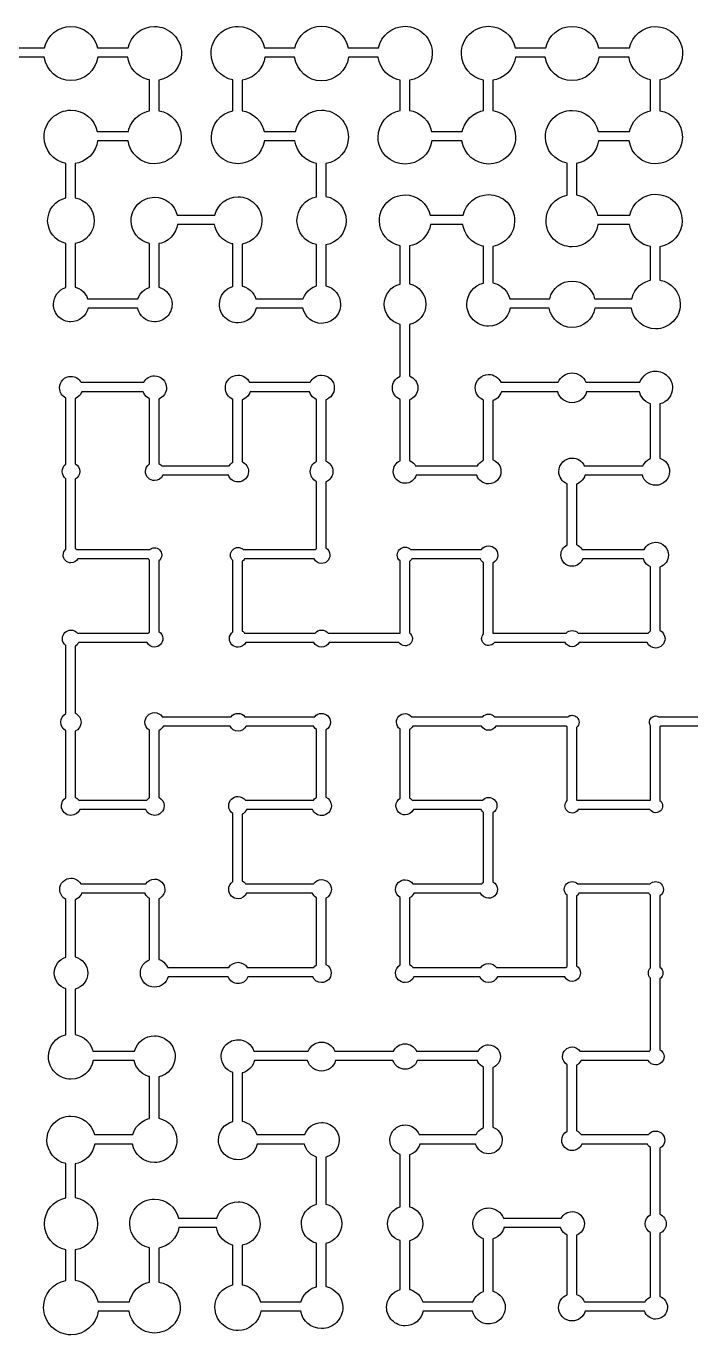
# Model space of a CAD drawing. Extents: x 0.02 to 7.98, y 0.02 to 7.98.
# Drawn here: x 3.996 to 4.991, y 6.02 to 7.977 of the extents above; entities that cross this region are included whole.
import ezdxf

# ---------------------------------------------------------------- set-up
doc = ezdxf.new("R2010")
doc.units = 0
doc.layers.add('PYDXF', color=18, linetype='CONTINUOUS')

msp = doc.modelspace()

# ---------------------------------------------------------------- linework, layer by layer
at = {"layer": 'PYDXF'}
for points in [[(3.9765, 7.9445), (4.0236, 7.9445, -0.355053), (4.0631, 7.9767, -0.355026), (4.1026, 7.9445), (4.1487, 7.9445, -0.354843), (4.1881, 7.9766, -0.414214), (4.2285, 7.9362, -0.368347), (4.1945, 7.8964), (4.1945, 7.8507, -0.367932), (4.2281, 7.8112, -0.414214), (4.1881, 7.7713, -0.372631), (4.1486, 7.8055), (4.1029, 7.8055), (4.1029, 7.8054), (4.1016, 7.7994), (4.0992, 7.7935), (4.0958, 7.7879), (4.0916, 7.7828), (4.0865, 7.7785), (4.0809, 7.7751), (4.0749, 7.7728), (4.0695, 7.7716), (4.0695, 7.7204, -0.36158), (4.098, 7.6862, -0.36158), (4.0695, 7.652), (4.0695, 7.5866), (4.0708, 7.5863), (4.0747, 7.5847), (4.0783, 7.5826), (4.0816, 7.5798), (4.0844, 7.5765), (4.0866, 7.5728), (4.0879, 7.5695), (4.1633, 7.5695), (4.1646, 7.5728), (4.1668, 7.5765), (4.1696, 7.5798), (4.1729, 7.5826), (4.1766, 7.5847), (4.1804, 7.5863), (4.1805, 7.5863), (4.1805, 7.6522, -0.351167), (4.1531, 7.6862, -0.414214), (4.1881, 7.7212, -0.345831), (4.222, 7.6945), (4.2785, 7.6945, -0.347157), (4.3131, 7.7219, -0.414214), (4.3488, 7.6862, -0.362362), (4.3195, 7.6512), (4.3195, 7.5883), (4.3205, 7.5881), (4.3243, 7.5867), (4.3279, 7.5848), (4.3313, 7.5823), (4.3342, 7.5794), (4.3367, 7.576), (4.3386, 7.5724), (4.3396, 7.5695), (4.4108, 7.5695), (4.4108, 7.5696), (4.4125, 7.5738), (4.4149, 7.5778), (4.4179, 7.5814), (4.4215, 7.5845), (4.4255, 7.5868), (4.4297, 7.5885), (4.4305, 7.5887), (4.4305, 7.6504, -0.354203), (4.4013, 7.6862, -0.354229), (4.4305, 7.7221), (4.4305, 7.7718), (4.4263, 7.7728), (4.4204, 7.7751), (4.4147, 7.7785), (4.4097, 7.7828), (4.4054, 7.7879), (4.402, 7.7935), (4.3997, 7.7994), (4.3983, 7.8054), (4.3983, 7.8055), (4.3525, 7.8055, -0.372501), (4.3131, 7.7714, -0.414214), (4.2733, 7.8112, -0.358828), (4.3055, 7.8503), (4.3055, 7.8966, -0.359663), (4.2727, 7.9362, -0.414214), (4.3131, 7.9767, -0.355026), (4.3526, 7.9445), (4.3983, 7.9445, -0.355549), (4.4381, 7.9771, -0.355549), (4.478, 7.9445), (4.5234, 7.9445, -0.355379), (4.5631, 7.9769, -0.414214), (4.6038, 7.9362, -0.368763), (4.5695, 7.8961), (4.5695, 7.8512), (4.575, 7.8499), (4.581, 7.8475), (4.5866, 7.8442), (4.5917, 7.8398), (4.596, 7.8348), (4.5994, 7.8291), (4.6018, 7.8231), (4.6026, 7.8195), (4.6487, 7.8195), (4.6496, 7.8231), (4.6519, 7.829), (4.6553, 7.8347), (4.6596, 7.8398), (4.6647, 7.8441), (4.6703, 7.8474), (4.6763, 7.8498), (4.6805, 7.8508), (4.6805, 7.8963, -0.359989), (4.6474, 7.9362, -0.414214), (4.6881, 7.9769, -0.355379), (4.7279, 7.9445), (4.7735, 7.9445, -0.355196), (4.8131, 7.9768, -0.355196), (4.8527, 7.9445), (4.8989, 7.9445, -0.35466), (4.9381, 7.9765, -0.414214), (4.9783, 7.9362, -0.368205), (4.9445, 7.8966), (4.9445, 7.8507, -0.367932), (4.9781, 7.8112, -0.414214), (4.9381, 7.7713, -0.372631), (4.8986, 7.8055), (4.8527, 7.8055), (4.8527, 7.8054), (4.8513, 7.7995), (4.849, 7.7936), (4.8456, 7.788), (4.8414, 7.783), (4.8363, 7.7787), (4.8308, 7.7754), (4.8249, 7.773), (4.8195, 7.7718), (4.8195, 7.7248), (4.8246, 7.7236), (4.8304, 7.7213), (4.8358, 7.7181), (4.8408, 7.7139), (4.8449, 7.709), (4.8482, 7.7035), (4.8505, 7.6977), (4.8512, 7.6945), (4.8995, 7.6945, -0.353745), (4.9381, 7.7258, -0.414214), (4.9777, 7.6862, -0.36749), (4.9445, 7.6472), (4.9445, 7.5974, -0.363899), (4.9749, 7.5612, -0.414214), (4.9381, 7.5245, -0.36901), (4.9018, 7.5555), (4.8473, 7.5555, -0.366319), (4.8131, 7.5265, -0.366306), (4.7789, 7.5555), (4.7202, 7.5555, -0.363339), (4.6881, 7.5285, -0.414214), (4.6554, 7.5612, -0.346724), (4.6805, 7.5929), (4.6805, 7.6481), (4.6777, 7.6487), (4.6725, 7.6505), (4.6674, 7.6532), (4.6627, 7.6567), (4.6586, 7.6608), (4.6551, 7.6655), (4.6524, 7.6706), (4.6505, 7.6758), (4.6496, 7.6805), (4.6011, 7.6805), (4.5999, 7.6749), (4.5976, 7.6693), (4.5944, 7.6639), (4.5903, 7.659), (4.5855, 7.6549), (4.5801, 7.6517), (4.5744, 7.6495), (4.5695, 7.6484), (4.5695, 7.5917, -0.35483), (4.5943, 7.5612, -0.354804), (4.5695, 7.5308), (4.5695, 7.4541, -0.317034), (4.5822, 7.4362, -0.317034), (4.5695, 7.4183), (4.5695, 7.3277), (4.5709, 7.3271), (4.5734, 7.3257), (4.5756, 7.3238), (4.5775, 7.3215), (4.5787, 7.3195), (4.6715, 7.3195), (4.673, 7.322), (4.675, 7.3243), (4.6774, 7.3263), (4.6799, 7.3279), (4.6805, 7.3281), (4.6805, 7.4178, -0.307649), (4.6681, 7.4362, -0.414214), (4.6881, 7.4563, -0.294366), (4.7063, 7.4445), (4.7924, 7.4445, -0.307649), (4.8131, 7.4586, -0.307649), (4.8338, 7.4445), (4.9145, 7.4445, -0.318622), (4.9381, 7.4613, -0.414214), (4.9632, 7.4362, -0.34042), (4.9445, 7.4121), (4.9445, 7.331, -0.325181), (4.9589, 7.3112, -0.414214), (4.9381, 7.2905, -0.334365), (4.9182, 7.3055), (4.8323, 7.3055), (4.8315, 7.3032), (4.8301, 7.3006), (4.8283, 7.2982), (4.8262, 7.296), (4.8238, 7.2943), (4.8212, 7.2929), (4.8195, 7.2923), (4.8195, 7.2018), (4.8199, 7.2017), (4.8221, 7.2005), (4.8241, 7.199), (4.8259, 7.1972), (4.8274, 7.1952), (4.8278, 7.1945), (4.921, 7.1945, -0.287848), (4.9381, 7.2053, -0.414214), (4.9572, 7.1862, -0.317034), (4.9445, 7.1683), (4.9445, 7.0737, -0.28106), (4.9521, 7.0612, -0.414214), (4.9381, 7.0472, -0.295243), (4.9254, 7.0555), (4.8238, 7.0555, -0.275814), (4.8131, 7.0491, -0.275867), (4.8025, 7.0555), (4.6967, 7.0555, -0.251075), (4.6881, 7.0509, -0.414214), (4.6777, 7.0612, -0.188422), (4.6805, 7.0683), (4.6805, 7.1749), (4.6802, 7.1751), (4.6785, 7.1766), (4.677, 7.1783), (4.6759, 7.1802), (4.6758, 7.1805), (4.5733, 7.1805), (4.5726, 7.1794), (4.5714, 7.178), (4.5699, 7.1767), (4.5695, 7.1765), (4.5695, 7.07, -0.23964), (4.574, 7.0612, -0.414214), (4.5631, 7.0504, -0.258396), (4.5539, 7.0555), (4.4497, 7.0555, -0.284894), (4.4381, 7.0483, -0.284894), (4.4266, 7.0555), (4.3247, 7.0555, -0.284894), (4.3131, 7.0483, -0.414214), (4.3002, 7.0612, -0.239242), (4.3055, 7.0716), (4.3055, 7.1779, -0.21021), (4.3018, 7.1862, -0.414214), (4.3131, 7.1975, -0.18905), (4.3208, 7.1945), (4.4288, 7.1945), (4.4293, 7.1951), (4.4305, 7.1961), (4.4305, 7.2962, -0.282391), (4.4213, 7.3112, -0.282631), (4.4305, 7.3263), (4.4305, 7.4188), (4.4297, 7.4191), (4.427, 7.4207), (4.4246, 7.4228), (4.4226, 7.4252), (4.421, 7.4278), (4.42, 7.4305), (4.3312, 7.4305), (4.3306, 7.4286), (4.3292, 7.4261), (4.3276, 7.4238), (4.3255, 7.4218), (4.3232, 7.4201), (4.3208, 7.4188), (4.3195, 7.4183), (4.3195, 7.3255, -0.295615), (4.3288, 7.3112, -0.414214), (4.3131, 7.2956, -0.307782), (4.2986, 7.3055), (4.2005, 7.3055, -0.291972), (4.1881, 7.2976, -0.414214), (4.1745, 7.3112, -0.249372), (4.1805, 7.3225), (4.1805, 7.42), (4.1802, 7.4201), (4.1777, 7.4216), (4.1754, 7.4235), (4.1735, 7.4258), (4.172, 7.4283), (4.1711, 7.4305), (4.0792, 7.4305), (4.0785, 7.4287), (4.0771, 7.4263), (4.0752, 7.4241), (4.0731, 7.4223), (4.0707, 7.4208), (4.0695, 7.4204), (4.0695, 7.3228, -0.273497), (4.0764, 7.3112, -0.273497), (4.0695, 7.2996), (4.0695, 7.196), (4.0699, 7.1958), (4.0714, 7.1945), (4.0714, 7.1945), (4.1811, 7.1945, -0.17699), (4.1881, 7.1971, -0.414214), (4.199, 7.1862, -0.23964), (4.1945, 7.1775), (4.1945, 7.072, -0.264654), (4.2006, 7.0612, -0.414214), (4.1881, 7.0487, -0.280421), (4.177, 7.0555), (4.0747, 7.0555), (4.0736, 7.0537), (4.0722, 7.0521), (4.0706, 7.0507), (4.0695, 7.0501), (4.0695, 6.9498, -0.290535), (4.0781, 6.9362, -0.290482), (4.0695, 6.9227), (4.0695, 6.824), (4.0707, 6.8234), (4.0725, 6.8221), (4.074, 6.8206), (4.0748, 6.8195), (4.1764, 6.8195), (4.1764, 6.8196), (4.178, 6.8214), (4.1798, 6.8229), (4.1805, 6.8233), (4.1805, 6.9241, -0.258369), (4.1738, 6.9362, -0.414214), (4.1881, 6.9506, -0.243468), (4.1998, 6.9445), (4.3028, 6.9445, -0.22812), (4.3131, 6.9495, -0.22812), (4.3235, 6.9445), (4.4278, 6.9445, -0.22812), (4.4381, 6.9495, -0.414214), (4.4514, 6.9362, -0.273497), (4.4445, 6.9246), (4.4445, 6.8244, -0.287555), (4.4528, 6.8112, -0.414214), (4.4381, 6.7966, -0.300905), (4.4246, 6.8055), (4.3259, 6.8055), (4.3257, 6.8051), (4.3245, 6.8031), (4.323, 6.8013), (4.3213, 6.7998), (4.3195, 6.7988), (4.3195, 6.6987), (4.3206, 6.6981), (4.3222, 6.6969), (4.3237, 6.6954), (4.3244, 6.6945), (4.426, 6.6945, -0.247962), (4.4381, 6.7009, -0.414214), (4.4528, 6.6862, -0.287768), (4.4445, 6.673), (4.4445, 6.574, -0.284414), (4.4525, 6.5612, -0.414214), (4.4381, 6.5469, -0.298247), (4.425, 6.5555), (4.328, 6.5555, -0.309878), (4.3131, 6.5453, -0.309878), (4.2983, 6.5555), (4.2085, 6.5555, -0.336051), (4.1881, 6.54, -0.414214), (4.1669, 6.5612, -0.310116), (4.1805, 6.581), (4.1805, 6.673), (4.1792, 6.6738), (4.1773, 6.6754), (4.1756, 6.6773), (4.1743, 6.6795), (4.1739, 6.6805), (4.0789, 6.6805), (4.0782, 6.6788), (4.0768, 6.6764), (4.075, 6.6743), (4.0729, 6.6725), (4.0706, 6.6711), (4.0695, 6.6707), (4.0695, 6.5854, -0.34042), (4.0882, 6.5612, -0.34042), (4.0695, 6.5371), (4.0695, 6.4693), (4.073, 6.4685), (4.078, 6.4665), (4.0827, 6.4637), (4.087, 6.4601), (4.0906, 6.4558), (4.0934, 6.4511), (4.0953, 6.4461), (4.0957, 6.4445), (4.1582, 6.4445, -0.337223), (4.1881, 6.4672, -0.414214), (4.2191, 6.4362, -0.35453), (4.1945, 6.406), (4.1945, 6.344, -0.358841), (4.2215, 6.3112, -0.414214), (4.1881, 6.2778, -0.364472), (4.1552, 6.3055), (4.0986, 6.3055), (4.0975, 6.3007), (4.0954, 6.2954), (4.0924, 6.2903), (4.0886, 6.2858), (4.084, 6.282), (4.079, 6.279), (4.0737, 6.2769), (4.0695, 6.2759), (4.0695, 6.2254, -0.367633), (4.1028, 6.1862, -0.367633), (4.0695, 6.1471), (4.0695, 6.1017), (4.0741, 6.1008), (4.0796, 6.0988), (4.0849, 6.096), (4.0899, 6.0924), (4.0943, 6.088), (4.0979, 6.0831), (4.1007, 6.0777), (4.1027, 6.0722), (4.1032, 6.0695), (4.1507, 6.0695), (4.1513, 6.0725), (4.1536, 6.0782), (4.1568, 6.0836), (4.1609, 6.0884), (4.1658, 6.0926), (4.1711, 6.0958), (4.1768, 6.098), (4.1805, 6.0988), (4.1805, 6.1502, -0.354451), (4.1512, 6.1862, -0.414214), (4.1881, 6.2232, -0.349411), (4.224, 6.1945), (4.2814, 6.1945, -0.341366), (4.3131, 6.2191, -0.414214), (4.346, 6.1862, -0.357849), (4.3195, 6.1541), (4.3195, 6.0951), (4.3223, 6.0946), (4.327, 6.0929), (4.3315, 6.0905), (4.3357, 6.0875), (4.3393, 6.0838), (4.3424, 6.0796), (4.3448, 6.0751), (4.3464, 6.0705), (4.3466, 6.0695), (4.4075, 6.0695), (4.4077, 6.0706), (4.4096, 6.0753), (4.4123, 6.0797), (4.4156, 6.0837), (4.4196, 6.0871), (4.4241, 6.0898), (4.4288, 6.0916), (4.4305, 6.092), (4.4305, 6.1571, -0.341195), (4.4079, 6.1862, -0.3413), (4.4305, 6.2154), (4.4305, 6.286), (4.4304, 6.286), (4.4265, 6.2876), (4.4228, 6.2898), (4.4195, 6.2926), (4.4166, 6.2959), (4.4144, 6.2996), (4.4129, 6.3035), (4.4124, 6.3055), (4.3417, 6.3055, -0.357261), (4.3131, 6.282, -0.414214), (4.2839, 6.3112, -0.338749), (4.3055, 6.3394), (4.3055, 6.4122, -0.327004), (4.2879, 6.4362, -0.414214), (4.3131, 6.4615, -0.31939), (4.3369, 6.4445), (4.4181, 6.4445, -0.307649), (4.4381, 6.4579, -0.307649), (4.4581, 6.4445), (4.546, 6.4445, -0.287848), (4.5631, 6.4553, -0.288034), (4.5803, 6.4445), (4.6725, 6.4445, -0.277864), (4.6881, 6.4539, -0.414214), (4.7058, 6.4362, -0.309665), (4.6945, 6.4198), (4.6945, 6.3305, -0.323146), (4.7084, 6.3112, -0.414214), (4.6881, 6.2909, -0.332467), (4.6687, 6.3055), (4.5852, 6.3055), (4.5851, 6.3052), (4.584, 6.3021), (4.5824, 6.2991), (4.5804, 6.2964), (4.578, 6.294), (4.5752, 6.2919), (4.5723, 6.2904), (4.5695, 6.2894), (4.5695, 6.2118, -0.344125), (4.5895, 6.1862, -0.344125), (4.5695, 6.1607), (4.5695, 6.0881), (4.5712, 6.0877), (4.5753, 6.0861), (4.5792, 6.0837), (4.5827, 6.0808), (4.5856, 6.0773), (4.5879, 6.0734), (4.5895, 6.0695), (4.6647, 6.0695), (4.6654, 6.0712), (4.6671, 6.0744), (4.6693, 6.0774), (4.6719, 6.0801), (4.6749, 6.0823), (4.6781, 6.084), (4.6805, 6.0848), (4.6805, 6.1639, -0.320872), (4.6645, 6.1862, -0.414214), (4.6881, 6.2099, -0.312847), (4.7102, 6.1945), (4.7969, 6.1945, -0.282338), (4.8131, 6.2045, -0.414214), (4.8314, 6.1862, -0.312741), (4.8195, 6.1692), (4.8195, 6.0805), (4.8221, 6.0794), (4.8249, 6.0778), (4.8275, 6.0756), (4.8296, 6.073), (4.8313, 6.0702), (4.8316, 6.0695), (4.9225, 6.0695), (4.9231, 6.0707), (4.9247, 6.0728), (4.9266, 6.0747), (4.9287, 6.0762), (4.9305, 6.0772), (4.9305, 6.1726, -0.271712), (4.9225, 6.1862, -0.271712), (4.9305, 6.1999), (4.9305, 6.2999), (4.9302, 6.3001), (4.9285, 6.3016), (4.927, 6.3033), (4.9259, 6.3052), (4.9258, 6.3055), (4.8276, 6.3055, -0.307782), (4.8131, 6.2956, -0.414214), (4.7975, 6.3112, -0.271712), (4.8055, 6.3249), (4.8055, 6.4241, -0.258369), (4.7988, 6.4362, -0.414214), (4.8131, 6.4506, -0.243468), (4.8248, 6.4445), (4.9288, 6.4445), (4.9293, 6.4451), (4.9305, 6.4461), (4.9305, 6.5535, -0.200648), (4.9273, 6.5612, -0.200648), (4.9305, 6.569), (4.9305, 6.6774), (4.9298, 6.678), (4.9286, 6.6794), (4.9279, 6.6805), (4.8233, 6.6805), (4.8226, 6.6794), (4.8214, 6.678), (4.8199, 6.6767), (4.8195, 6.6765), (4.8195, 6.572, -0.264654), (4.8256, 6.5612, -0.414214), (4.8131, 6.5487, -0.280421), (4.802, 6.5555), (4.7012, 6.5555, -0.297955), (4.6881, 6.5469, -0.298247), (4.675, 6.5555), (4.5762, 6.5555, -0.297955), (4.5631, 6.5469, -0.414214), (4.5488, 6.5612, -0.257863), (4.5555, 6.5733), (4.5555, 6.6741, -0.258369), (4.5488, 6.6862, -0.414214), (4.5631, 6.7006, -0.243468), (4.5748, 6.6945), (4.6778, 6.6945), (4.6787, 6.6956), (4.6804, 6.697), (4.6805, 6.6971), (4.6805, 6.8013), (4.6799, 6.8017), (4.6786, 6.8031), (4.6775, 6.8046), (4.677, 6.8055), (4.5755, 6.8055, -0.291972), (4.5631, 6.7976, -0.414214), (4.5495, 6.8112, -0.249372), (4.5555, 6.8225), (4.5555, 6.9258, -0.239242), (4.5502, 6.9362, -0.414214), (4.5631, 6.9491, -0.22192), (4.573, 6.9445), (4.6793, 6.9445, -0.207705), (4.6881, 6.9484, -0.207705), (4.697, 6.9445), (4.8069, 6.9445, -0.163505), (4.8131, 6.9466, -0.414214), (4.8235, 6.9362, -0.23056), (4.8195, 6.9281), (4.8195, 6.82), (4.8201, 6.8195), (4.9305, 6.8195), (4.9305, 6.9307, -0.157522), (4.9287, 6.9362, -0.414214), (4.9381, 6.9456, -0.123531), (4.9425, 6.9445), (5.0561, 6.9445, -0.17699)], [(5.0539, 6.9305), (4.9455, 6.9305), (4.9448, 6.9296), (4.9445, 6.9294), (4.9445, 6.8194, -0.23056), (4.9485, 6.8112, -0.414214), (4.9381, 6.8009, -0.251075), (4.9295, 6.8055), (4.8223, 6.8055, -0.258396), (4.8131, 6.8004, -0.414214), (4.8023, 6.8112, -0.200648), (4.8055, 6.819), (4.8055, 6.9292), (4.8047, 6.9302), (4.8045, 6.9305), (4.6988, 6.9305, -0.275814), (4.6881, 6.9241, -0.275867), (4.6775, 6.9305), (4.5747, 6.9305), (4.5736, 6.9287), (4.5722, 6.9271), (4.5706, 6.9257), (4.5695, 6.9251), (4.5695, 6.8233), (4.571, 6.8223), (4.5728, 6.8209), (4.5739, 6.8195), (4.6788, 6.8195, -0.215122), (4.6881, 6.8238, -0.414214), (4.7006, 6.8112, -0.264388), (4.6945, 6.8005), (4.6945, 6.6978, -0.273497), (4.7014, 6.6862, -0.414214), (4.6881, 6.673, -0.288593), (4.6761, 6.6805), (4.5762, 6.6805), (4.576, 6.6799), (4.5748, 6.6779), (4.5733, 6.6761), (4.5715, 6.6746), (4.5695, 6.6734), (4.5695, 6.574), (4.5707, 6.5734), (4.5725, 6.5721), (4.574, 6.5706), (4.5748, 6.5695), (4.6764, 6.5695, -0.243893), (4.6881, 6.5756, -0.243468), (4.6998, 6.5695), (4.8038, 6.5695), (4.8043, 6.5701), (4.8055, 6.5711), (4.8055, 6.6774, -0.21848), (4.8014, 6.6862, -0.414214), (4.8131, 6.698, -0.199543), (4.8214, 6.6945), (4.9298, 6.6945, -0.199543), (4.9381, 6.698, -0.414214), (4.9498, 6.6862, -0.253417), (4.9445, 6.6765), (4.9445, 6.57, -0.23964), (4.949, 6.5612, -0.23964), (4.9445, 6.5525), (4.9445, 6.447, -0.264654), (4.9506, 6.4362, -0.414214), (4.9381, 6.4237, -0.280421), (4.927, 6.4305), (4.8262, 6.4305), (4.826, 6.4299), (4.8248, 6.4279), (4.8233, 6.4261), (4.8215, 6.4246), (4.8195, 6.4234), (4.8195, 6.3255), (4.82, 6.3253), (4.8222, 6.324), (4.8242, 6.3223), (4.8259, 6.3203), (4.8264, 6.3195), (4.9273, 6.3195, -0.233744), (4.9381, 6.3249, -0.414214), (4.9518, 6.3112, -0.277438), (4.9445, 6.2992), (4.9445, 6.2005, -0.295615), (4.9538, 6.1862, -0.295615), (4.9445, 6.172), (4.9445, 6.0777, -0.309559), (4.9558, 6.0612, -0.414214), (4.9381, 6.0435, -0.320395), (4.9214, 6.0555), (4.8326, 6.0555, -0.332467), (4.8131, 6.0409, -0.414214), (4.7928, 6.0612, -0.307649), (4.8055, 6.08), (4.8055, 6.1697), (4.8051, 6.1699), (4.8025, 6.1714), (4.8002, 6.1733), (4.7983, 6.1756), (4.7967, 6.1782), (4.7958, 6.1805), (4.711, 6.1805), (4.7107, 6.1793), (4.7093, 6.1758), (4.7074, 6.1725), (4.7048, 6.1695), (4.7019, 6.167), (4.6985, 6.165), (4.6951, 6.1636), (4.6945, 6.1635), (4.6945, 6.0852, -0.339841), (4.713, 6.0612, -0.414214), (4.6881, 6.0364, -0.347327), (4.664, 6.0555), (4.5901, 6.0555, -0.354111), (4.5631, 6.0336, -0.414214), (4.5355, 6.0612, -0.334734), (4.5555, 6.0878), (4.5555, 6.161, -0.330805), (4.5367, 6.1862, -0.330805), (4.5555, 6.2115), (4.5555, 6.2898, -0.317378), (4.5403, 6.3112, -0.414214), (4.5631, 6.334, -0.308976), (4.5843, 6.3195), (4.6696, 6.3195), (4.6699, 6.3202), (4.6716, 6.323), (4.6738, 6.3256), (4.6763, 6.3278), (4.6792, 6.3294), (4.6805, 6.33), (4.6805, 6.4203), (4.6803, 6.4203), (4.6778, 6.4218), (4.6756, 6.4237), (4.6737, 6.4259), (4.6722, 6.4284), (4.6714, 6.4305), (4.5812, 6.4305, -0.327004), (4.5631, 6.4172, -0.327136), (4.545, 6.4305), (4.459, 6.4305, -0.337683), (4.4381, 6.4145, -0.337815), (4.4172, 6.4305), (4.3376, 6.4305), (4.3372, 6.4288), (4.3358, 6.4251), (4.3337, 6.4216), (4.331, 6.4184), (4.3278, 6.4157), (4.3243, 6.4136), (4.3205, 6.4121), (4.3195, 6.4119), (4.3195, 6.3396), (4.3217, 6.3392), (4.326, 6.3374), (4.3301, 6.335), (4.3338, 6.3319), (4.3369, 6.3282), (4.3393, 6.3241), (4.341, 6.3198), (4.3411, 6.3195), (4.4131, 6.3195, -0.323582), (4.4381, 6.3376, -0.414214), (4.4645, 6.3112, -0.344125), (4.4445, 6.2857), (4.4445, 6.2157, -0.352921), (4.4683, 6.1862, -0.35296), (4.4445, 6.1568), (4.4445, 6.0923, -0.355968), (4.4699, 6.0612, -0.414214), (4.4381, 6.0295, -0.361867), (4.4069, 6.0555), (4.3472, 6.0555, -0.366137), (4.3131, 6.0267, -0.414214), (4.2785, 6.0612, -0.350407), (4.3055, 6.0949), (4.3055, 6.1544), (4.3035, 6.1548), (4.2986, 6.1568), (4.294, 6.1595), (4.2899, 6.163), (4.2864, 6.1672), (4.2836, 6.1717), (4.2817, 6.1766), (4.2808, 6.1805), (4.2246, 6.1805), (4.2234, 6.1754), (4.2212, 6.1699), (4.2182, 6.1648), (4.2142, 6.1601), (4.2096, 6.1562), (4.2044, 6.1531), (4.199, 6.151), (4.1945, 6.1499), (4.1945, 6.0991, -0.366111), (4.2266, 6.0612, -0.414214), (4.1881, 6.0228, -0.371009), (4.1501, 6.0555), (4.1038, 6.0555, -0.373707), (4.0631, 6.0202, -0.414214), (4.0221, 6.0612, -0.36158), (4.0555, 6.1015), (4.0555, 6.1473, -0.358658), (4.0234, 6.1862, -0.358658), (4.0555, 6.2251), (4.0555, 6.2762, -0.352895), (4.0271, 6.3112, -0.414214), (4.0631, 6.3472, -0.347734), (4.0981, 6.3195), (4.1558, 6.3195), (4.1562, 6.3211), (4.1581, 6.326), (4.1609, 6.3307), (4.1645, 6.3349), (4.1687, 6.3384), (4.1734, 6.3412), (4.1783, 6.3432), (4.1805, 6.3437), (4.1805, 6.4063), (4.179, 6.4066), (4.1744, 6.4084), (4.1701, 6.411), (4.1662, 6.4143), (4.1629, 6.4182), (4.1603, 6.4226), (4.1585, 6.4271), (4.1577, 6.4305), (4.0963, 6.4305, -0.364901), (4.0631, 6.4025, -0.414214), (4.0294, 6.4362, -0.348782), (4.0555, 6.469), (4.0555, 6.5374, -0.326304), (4.0381, 6.5612, -0.326304), (4.0555, 6.5851), (4.0555, 6.6712, -0.282391), (4.0463, 6.6862, -0.414214), (4.0631, 6.7031, -0.270673), (4.0778, 6.6945), (4.1752, 6.6945, -0.255387), (4.1881, 6.7016, -0.414214), (4.2035, 6.6862, -0.293142), (4.1945, 6.6723), (4.1945, 6.5814), (4.1966, 6.5807), (4.1994, 6.5792), (4.202, 6.5773), (4.2042, 6.5751), (4.2061, 6.5725), (4.2076, 6.5698), (4.2077, 6.5695), (4.2995, 6.5695, -0.261964), (4.3131, 6.5772, -0.261964), (4.3267, 6.5695), (4.4264, 6.5695), (4.4264, 6.5696), (4.428, 6.5714), (4.4298, 6.5729), (4.4305, 6.5733), (4.4305, 6.6737), (4.4303, 6.6738), (4.4285, 6.6751), (4.427, 6.6767), (4.4257, 6.6784), (4.4247, 6.6803), (4.4246, 6.6805), (4.3259, 6.6805, -0.295057), (4.3131, 6.6722, -0.414214), (4.2991, 6.6862, -0.25379), (4.3055, 6.6979), (4.3055, 6.7995, -0.254056), (4.2991, 6.8112, -0.414214), (4.3131, 6.8252, -0.23879), (4.3244, 6.8195), (4.426, 6.8195), (4.4262, 6.8198), (4.4277, 6.8216), (4.4296, 6.8232), (4.4305, 6.8237), (4.4305, 6.9254), (4.4304, 6.9254), (4.4287, 6.9268), (4.4273, 6.9285), (4.4262, 6.9304), (4.4261, 6.9305), (4.3251, 6.9305, -0.288593), (4.3131, 6.923, -0.288593), (4.3011, 6.9305), (4.2012, 6.9305), (4.201, 6.9299), (4.1998, 6.9279), (4.1983, 6.9261), (4.1965, 6.9246), (4.1945, 6.9234), (4.1945, 6.824, -0.284414), (4.2025, 6.8112, -0.414214), (4.1881, 6.7969, -0.298247), (4.175, 6.8055), (4.0762, 6.8055, -0.297955), (4.0631, 6.7969, -0.414214), (4.0488, 6.8112, -0.257863), (4.0555, 6.8233), (4.0555, 6.9234, -0.26524), (4.0481, 6.9362, -0.26548), (4.0555, 6.9492), (4.0555, 7.0508, -0.239242), (4.0502, 7.0612, -0.414214), (4.0631, 7.0741, -0.22192), (4.073, 7.0695), (4.1788, 7.0695), (4.1793, 7.0701), (4.1805, 7.0711), (4.1805, 7.1785), (4.1804, 7.1786), (4.1793, 7.1799), (4.1789, 7.1805), (4.0733, 7.1805, -0.270673), (4.0631, 7.1745, -0.414214), (4.0514, 7.1862, -0.21848), (4.0555, 7.1951), (4.0555, 7.3004, -0.244691), (4.0498, 7.3112, -0.244691), (4.0555, 7.3221), (4.0555, 7.4209, -0.284734), (4.046, 7.4362, -0.414214), (4.0631, 7.4534, -0.273177), (4.0781, 7.4445), (4.1722, 7.4445, -0.280208), (4.1881, 7.4542, -0.414214), (4.2061, 7.4362, -0.311177), (4.1945, 7.4195), (4.1945, 7.3233), (4.196, 7.3223), (4.1978, 7.3209), (4.1989, 7.3195), (4.2999, 7.3195), (4.3004, 7.3203), (4.302, 7.3223), (4.304, 7.324), (4.3055, 7.3249), (4.3055, 7.4188, -0.297981), (4.2941, 7.4362, -0.414214), (4.3131, 7.4553, -0.288034), (4.3303, 7.4445), (4.421, 7.4445, -0.287848), (4.4381, 7.4553, -0.414214), (4.4572, 7.4362, -0.317034), (4.4445, 7.4183), (4.4445, 7.3268, -0.307649), (4.455, 7.3112, -0.307649), (4.4445, 7.2957), (4.4445, 7.197, -0.264654), (4.4506, 7.1862, -0.414214), (4.4381, 7.1737, -0.280421), (4.427, 7.1805), (4.3228, 7.1805), (4.3223, 7.1797), (4.3211, 7.1783), (4.3197, 7.177), (4.3195, 7.1769), (4.3195, 7.0724), (4.3206, 7.0717), (4.3222, 7.0704), (4.323, 7.0695), (4.4283, 7.0695, -0.22192), (4.4381, 7.0741, -0.22192), (4.448, 7.0695), (4.5555, 7.0695), (4.5555, 7.1774, -0.21848), (4.5514, 7.1862, -0.414214), (4.5631, 7.198, -0.199543), (4.5714, 7.1945), (4.6773, 7.1945, -0.233744), (4.6881, 7.1999, -0.414214), (4.7018, 7.1862, -0.277438), (4.6945, 7.1742), (4.6945, 7.0695), (4.8043, 7.0695, -0.207705), (4.8131, 7.0734, -0.207705), (4.822, 7.0695), (4.9268, 7.0695), (4.9282, 7.0711), (4.93, 7.0726), (4.9305, 7.0729), (4.9305, 7.1688), (4.9297, 7.1691), (4.927, 7.1707), (4.9246, 7.1728), (4.9226, 7.1752), (4.921, 7.1778), (4.92, 7.1805), (4.8289, 7.1805, -0.31555), (4.8131, 7.1694, -0.414214), (4.7963, 7.1862, -0.282631), (4.8055, 7.2013), (4.8055, 7.2928, -0.307649), (4.7931, 7.3112, -0.414214), (4.8131, 7.3313, -0.294366), (4.8313, 7.3195), (4.9191, 7.3195), (4.9195, 7.3204), (4.9212, 7.3233), (4.9234, 7.3259), (4.926, 7.3281), (4.9289, 7.3299), (4.9305, 7.3305), (4.9305, 7.4124), (4.9271, 7.4138), (4.9236, 7.4159), (4.9204, 7.4185), (4.9177, 7.4217), (4.9156, 7.4252), (4.9142, 7.4289), (4.9138, 7.4305), (4.8347, 7.4305, -0.339946), (4.8131, 7.4139, -0.339946), (4.7916, 7.4305), (4.7073, 7.4305), (4.7065, 7.4282), (4.7051, 7.4256), (4.7033, 7.4232), (4.7012, 7.421), (4.6988, 7.4193), (4.6962, 7.4179), (4.6945, 7.4173), (4.6945, 7.3286, -0.314225), (4.7066, 7.3112, -0.414214), (4.6881, 7.2927, -0.3246), (4.6705, 7.3055), (4.5798, 7.3055, -0.320342), (4.5631, 7.2935, -0.414214), (4.5454, 7.3112, -0.289045), (4.5555, 7.3272), (4.5555, 7.4188, -0.297981), (4.5441, 7.4362, -0.298247), (4.5555, 7.4537), (4.5555, 7.5311, -0.343521), (4.532, 7.5612, -0.343416), (4.5555, 7.5914), (4.5555, 7.6486, -0.356843), (4.5246, 7.6862, -0.414214), (4.5631, 7.7247, -0.351978), (4.6006, 7.6945), (4.6501, 7.6945, -0.352777), (4.6881, 7.7252, -0.414214), (4.7271, 7.6862, -0.366736), (4.6945, 7.6478), (4.6945, 7.5932), (4.6977, 7.5925), (4.7025, 7.5906), (4.7071, 7.5878), (4.7112, 7.5844), (4.7147, 7.5802), (4.7174, 7.5757), (4.7194, 7.5708), (4.7197, 7.5695), (4.7795, 7.5695, -0.345293), (4.8131, 7.596, -0.345372), (4.8468, 7.5695), (4.9023, 7.5695), (4.9027, 7.571), (4.9044, 7.576), (4.907, 7.5808), (4.9102, 7.5852), (4.9141, 7.5891), (4.9186, 7.5924), (4.9233, 7.5949), (4.9283, 7.5967), (4.9305, 7.5971), (4.9305, 7.6475), (4.9265, 7.6484), (4.9206, 7.6507), (4.9151, 7.654), (4.9101, 7.6582), (4.9059, 7.6632), (4.9026, 7.6688), (4.9003, 7.6746), (4.8989, 7.6805), (4.8989, 7.6805), (4.8518, 7.6805, -0.37171), (4.8131, 7.6471, -0.414214), (4.774, 7.6862, -0.35777), (4.8055, 7.7245), (4.8055, 7.7721, -0.358997), (4.7731, 7.8112, -0.414214), (4.8131, 7.8512, -0.354307), (4.8521, 7.8195), (4.8991, 7.8195), (4.8999, 7.823), (4.9022, 7.8289), (4.9056, 7.8345), (4.9098, 7.8395), (4.9149, 7.8438), (4.9205, 7.8471), (4.9264, 7.8494), (4.9305, 7.8504), (4.9305, 7.8968), (4.9263, 7.8978), (4.9204, 7.9001), (4.9147, 7.9035), (4.9097, 7.9078), (4.9054, 7.9129), (4.902, 7.9185), (4.8997, 7.9244), (4.8983, 7.9304), (4.8983, 7.9305), (4.8533, 7.9305, -0.37324), (4.8131, 7.8957, -0.37324), (4.7729, 7.9305), (4.7284, 7.9305), (4.7284, 7.9303), (4.727, 7.9243), (4.7246, 7.9183), (4.7212, 7.9126), (4.7169, 7.9075), (4.7118, 7.9031), (4.7061, 7.8997), (4.7001, 7.8973), (4.6945, 7.8961), (4.6945, 7.851, -0.368321), (4.7285, 7.8112, -0.414214), (4.6881, 7.7709, -0.372981), (4.6482, 7.8055), (4.6031, 7.8055, -0.373097), (4.5631, 7.7708, -0.414214), (4.5227, 7.8112, -0.359663), (4.5555, 7.8509), (4.5555, 7.8963), (4.5512, 7.8973), (4.5452, 7.8997), (4.5395, 7.9031), (4.5343, 7.9075), (4.53, 7.9126), (4.5266, 7.9183), (4.5242, 7.9243), (4.5228, 7.9303), (4.5228, 7.9305), (4.4785, 7.9305, -0.373473), (4.4381, 7.8954, -0.373473), (4.3977, 7.9305), (4.3531, 7.9305), (4.3521, 7.9254), (4.3502, 7.92), (4.3474, 7.9147), (4.3438, 7.9099), (4.3395, 7.9056), (4.3346, 7.902), (4.3294, 7.8992), (4.3239, 7.8972), (4.3195, 7.8963), (4.3195, 7.8505), (4.3248, 7.8493), (4.3307, 7.847), (4.3363, 7.8437), (4.3413, 7.8394), (4.3455, 7.8344), (4.3489, 7.8288), (4.3512, 7.8229), (4.352, 7.8195), (4.3989, 7.8195, -0.35466), (4.4381, 7.8515, -0.414214), (4.4783, 7.8112, -0.368205), (4.4445, 7.7716), (4.4445, 7.7224, -0.363899), (4.4749, 7.6862, -0.363886), (4.4445, 7.6501), (4.4445, 7.589, -0.349346), (4.4666, 7.5612, -0.414214), (4.4381, 7.5327, -0.355915), (4.4103, 7.5555), (4.3403, 7.5555, -0.354451), (4.3131, 7.5334, -0.414214), (4.2853, 7.5612, -0.335076), (4.3055, 7.588), (4.3055, 7.6514), (4.3036, 7.6518), (4.2988, 7.6535), (4.2941, 7.656), (4.2898, 7.6592), (4.286, 7.663), (4.2829, 7.6673), (4.2804, 7.6719), (4.2787, 7.6767), (4.2779, 7.6805), (4.2226, 7.6805), (4.2216, 7.676), (4.2195, 7.6708), (4.2166, 7.6659), (4.2129, 7.6615), (4.2085, 7.6577), (4.2036, 7.6548), (4.1984, 7.6528), (4.1945, 7.6519), (4.1945, 7.5866, -0.343626), (4.2143, 7.5612, -0.414214), (4.1881, 7.535, -0.350735), (4.1626, 7.5555), (4.0886, 7.5555, -0.350735), (4.0631, 7.535, -0.414214), (4.0369, 7.5612, -0.330225), (4.0555, 7.5863), (4.0555, 7.6523, -0.350918), (4.0282, 7.6862, -0.35097), (4.0555, 7.7202), (4.0555, 7.7718, -0.359324), (4.0229, 7.8112, -0.414214), (4.0631, 7.8515, -0.35466), (4.1024, 7.8195), (4.1491, 7.8195), (4.1499, 7.823), (4.1522, 7.8289), (4.1556, 7.8345), (4.1598, 7.8395), (4.1649, 7.8438), (4.1705, 7.8471), (4.1764, 7.8494), (4.1805, 7.8504), (4.1805, 7.8967), (4.1774, 7.8974), (4.1719, 7.8993), (4.1667, 7.9021), (4.1618, 7.9056), (4.1575, 7.9099), (4.1539, 7.9148), (4.1512, 7.92), (4.1492, 7.9255), (4.1482, 7.9305), (4.1031, 7.9305, -0.373097), (4.0631, 7.8958, -0.373123), (4.0231, 7.9305), (3.977, 7.9305)]]:
    msp.add_lwpolyline(points, format="xyb", dxfattribs=at)

doc.saveas('drawing.dxf')
